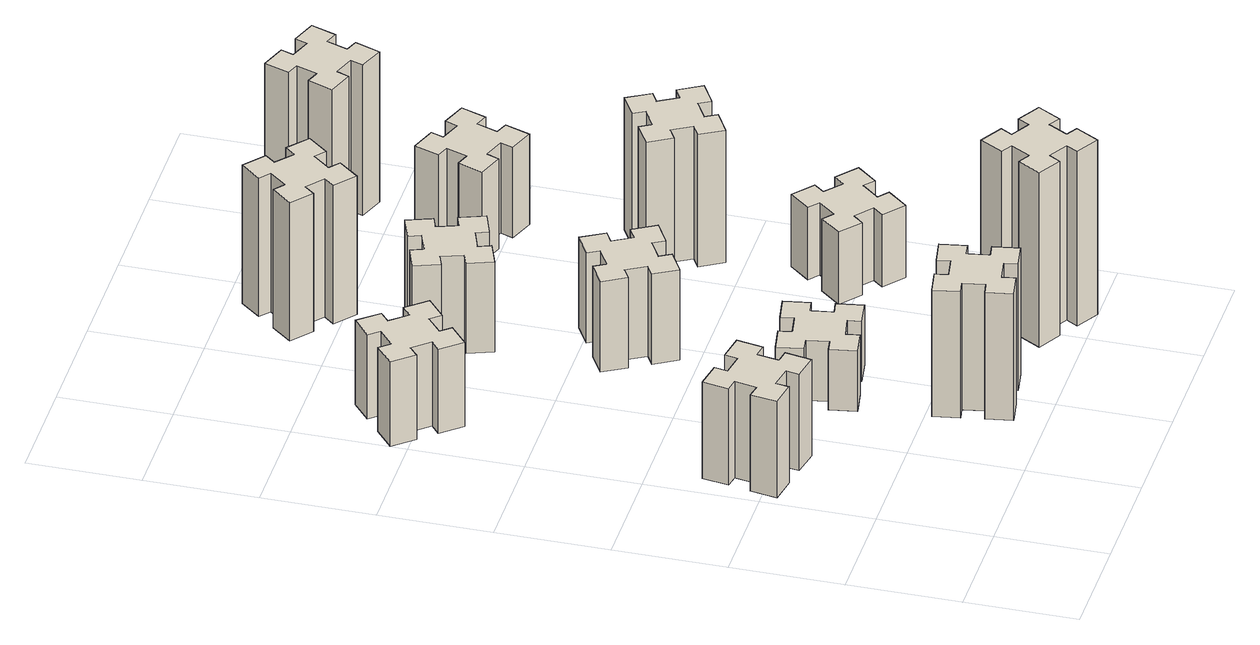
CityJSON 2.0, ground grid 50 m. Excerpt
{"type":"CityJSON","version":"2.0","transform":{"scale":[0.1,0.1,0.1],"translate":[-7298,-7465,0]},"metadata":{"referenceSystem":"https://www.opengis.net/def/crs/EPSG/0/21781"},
"CityObjects":{
"building1":{"type":"Building","attributes":{"class":"1000","function":"1000","usage":"1000","yearOfConstruction":2016,"roofType":"1000","measuredHeight":48,"storeysAboveGround":30,"storeysBelowGround":0},"geometry":[{"type":"Solid","lod":"1","boundaries":[[[[0,1,2,3,4,5,6,7,8,9,10,11,12,13,14,15,16,17,18,19]],[[17,16,20,21]],[[16,15,22,20]],[[15,14,23,22]],[[14,13,24,23]],[[13,12,25,24]],[[12,11,26,25]],[[11,10,27,26]],[[10,9,28,27]],[[9,8,29,28]],[[8,7,30,29]],[[7,6,31,30]],[[6,5,32,31]],[[5,4,33,32]],[[4,3,34,33]],[[3,2,35,34]],[[2,1,36,35]],[[1,0,37,36]],[[0,19,38,37]],[[19,18,39,38]],[[18,17,21,39]],[[24,25,26,27,28,29,30,31,32,33,34,35,36,37,38,39,21,20,22,23]]]]}]},
"building2":{"type":"Building","attributes":{"class":"1000","function":"1000","usage":"1000","yearOfConstruction":2016,"roofType":"1000","measuredHeight":42,"storeysAboveGround":30,"storeysBelowGround":0},"geometry":[{"type":"Solid","lod":"1","boundaries":[[[[40,41,42,43,44,45,46,47,48,49,50,51,52,53,54,55,56,57,58,59]],[[57,56,60,61]],[[56,55,62,60]],[[55,54,63,62]],[[54,53,64,63]],[[53,52,65,64]],[[52,51,66,65]],[[51,50,67,66]],[[50,49,68,67]],[[49,48,69,68]],[[48,47,70,69]],[[47,46,71,70]],[[46,45,72,71]],[[45,44,73,72]],[[44,43,74,73]],[[43,42,75,74]],[[42,41,76,75]],[[41,40,77,76]],[[40,59,78,77]],[[59,58,79,78]],[[58,57,61,79]],[[64,65,66,67,68,69,70,71,72,73,74,75,76,77,78,79,61,60,62,63]]]]}]},
"building3":{"type":"Building","attributes":{"class":"1000","function":"1000","usage":"1000","yearOfConstruction":2016,"roofType":"1000","measuredHeight":63,"storeysAboveGround":30,"storeysBelowGround":0},"geometry":[{"type":"Solid","lod":"1","boundaries":[[[[80,81,82,83,84,85,86,87,88,89,90,91,92,93,94,95,96,97,98,99]],[[97,96,100,101]],[[96,95,102,100]],[[95,94,103,102]],[[94,93,104,103]],[[93,92,105,104]],[[92,91,106,105]],[[91,90,107,106]],[[90,89,108,107]],[[89,88,109,108]],[[88,87,110,109]],[[87,86,111,110]],[[86,85,112,111]],[[85,84,113,112]],[[84,83,114,113]],[[83,82,115,114]],[[82,81,116,115]],[[81,80,117,116]],[[80,99,118,117]],[[99,98,119,118]],[[98,97,101,119]],[[104,105,106,107,108,109,110,111,112,113,114,115,116,117,118,119,101,100,102,103]]]]}]},
"building4":{"type":"Building","attributes":{"class":"1000","function":"1000","usage":"1000","yearOfConstruction":2016,"roofType":"1000","measuredHeight":30,"storeysAboveGround":30,"storeysBelowGround":0},"geometry":[{"type":"Solid","lod":"1","boundaries":[[[[120,121,122,123,124,125,126,127,128,129,130,131,132,133,134,135,136,137,138,139]],[[137,136,140,141]],[[136,135,142,140]],[[135,134,143,142]],[[134,133,144,143]],[[133,132,145,144]],[[132,131,146,145]],[[131,130,147,146]],[[130,129,148,147]],[[129,128,149,148]],[[128,127,150,149]],[[127,126,151,150]],[[126,125,152,151]],[[125,124,153,152]],[[124,123,154,153]],[[123,122,155,154]],[[122,121,156,155]],[[121,120,157,156]],[[120,139,158,157]],[[139,138,159,158]],[[138,137,141,159]],[[144,145,146,147,148,149,150,151,152,153,154,155,156,157,158,159,141,140,142,143]]]]}]},
"building5":{"type":"Building","attributes":{"class":"1000","function":"1000","usage":"1000","yearOfConstruction":2016,"roofType":"1000","measuredHeight":45,"storeysAboveGround":30,"storeysBelowGround":0},"geometry":[{"type":"Solid","lod":"1","boundaries":[[[[160,161,162,163,164,165,166,167,168,169,170,171,172,173,174,175,176,177,178,179]],[[177,176,180,181]],[[176,175,182,180]],[[175,174,183,182]],[[174,173,184,183]],[[173,172,185,184]],[[172,171,186,185]],[[171,170,187,186]],[[170,169,188,187]],[[169,168,189,188]],[[168,167,190,189]],[[167,166,191,190]],[[166,165,192,191]],[[165,164,193,192]],[[164,163,194,193]],[[163,162,195,194]],[[162,161,196,195]],[[161,160,197,196]],[[160,179,198,197]],[[179,178,199,198]],[[178,177,181,199]],[[184,185,186,187,188,189,190,191,192,193,194,195,196,197,198,199,181,180,182,183]]]]}]},
"building6":{"type":"Building","attributes":{"class":"1000","function":"1000","usage":"1000","yearOfConstruction":2016,"roofType":"1000","measuredHeight":45,"storeysAboveGround":30,"storeysBelowGround":0},"geometry":[{"type":"Solid","lod":"1","boundaries":[[[[200,201,202,203,204,205,206,207,208,209,210,211,212,213,214,215,216,217,218,219]],[[217,216,220,221]],[[216,215,222,220]],[[215,214,223,222]],[[214,213,224,223]],[[213,212,225,224]],[[212,211,226,225]],[[211,210,227,226]],[[210,209,228,227]],[[209,208,229,228]],[[208,207,230,229]],[[207,206,231,230]],[[206,205,232,231]],[[205,204,233,232]],[[204,203,234,233]],[[203,202,235,234]],[[202,201,236,235]],[[201,200,237,236]],[[200,219,238,237]],[[219,218,239,238]],[[218,217,221,239]],[[224,225,226,227,228,229,230,231,232,233,234,235,236,237,238,239,221,220,222,223]]]]}]},
"building7":{"type":"Building","attributes":{"class":"1000","function":"1000","usage":"1000","yearOfConstruction":2016,"roofType":"1000","measuredHeight":87,"storeysAboveGround":30,"storeysBelowGround":0},"geometry":[{"type":"Solid","lod":"1","boundaries":[[[[240,241,242,243,244,245,246,247,248,249,250,251,252,253,254,255,256,257,258,259]],[[257,256,260,261]],[[256,255,262,260]],[[255,254,263,262]],[[254,253,264,263]],[[253,252,265,264]],[[252,251,266,265]],[[251,250,267,266]],[[250,249,268,267]],[[249,248,269,268]],[[248,247,270,269]],[[247,246,271,270]],[[246,245,272,271]],[[245,244,273,272]],[[244,243,274,273]],[[243,242,275,274]],[[242,241,276,275]],[[241,240,277,276]],[[240,259,278,277]],[[259,258,279,278]],[[258,257,261,279]],[[264,265,266,267,268,269,270,271,272,273,274,275,276,277,278,279,261,260,262,263]]]]}]},
"building8":{"type":"Building","attributes":{"class":"1000","function":"1000","usage":"1000","yearOfConstruction":2016,"roofType":"1000","measuredHeight":69,"storeysAboveGround":30,"storeysBelowGround":0},"geometry":[{"type":"Solid","lod":"1","boundaries":[[[[280,281,282,283,284,285,286,287,288,289,290,291,292,293,294,295,296,297,298,299]],[[297,296,300,301]],[[296,295,302,300]],[[295,294,303,302]],[[294,293,304,303]],[[293,292,305,304]],[[292,291,306,305]],[[291,290,307,306]],[[290,289,308,307]],[[289,288,309,308]],[[288,287,310,309]],[[287,286,311,310]],[[286,285,312,311]],[[285,284,313,312]],[[284,283,314,313]],[[283,282,315,314]],[[282,281,316,315]],[[281,280,317,316]],[[280,299,318,317]],[[299,298,319,318]],[[298,297,301,319]],[[304,305,306,307,308,309,310,311,312,313,314,315,316,317,318,319,301,300,302,303]]]]}]},
"building9":{"type":"Building","attributes":{"class":"1000","function":"1000","usage":"1000","yearOfConstruction":2016,"roofType":"1000","measuredHeight":36,"storeysAboveGround":30,"storeysBelowGround":0},"geometry":[{"type":"Solid","lod":"1","boundaries":[[[[320,321,322,323,324,325,326,327,328,329,330,331,332,333,334,335,336,337,338,339]],[[337,336,340,341]],[[336,335,342,340]],[[335,334,343,342]],[[334,333,344,343]],[[333,332,345,344]],[[332,331,346,345]],[[331,330,347,346]],[[330,329,348,347]],[[329,328,349,348]],[[328,327,350,349]],[[327,326,351,350]],[[326,325,352,351]],[[325,324,353,352]],[[324,323,354,353]],[[323,322,355,354]],[[322,321,356,355]],[[321,320,357,356]],[[320,339,358,357]],[[339,338,359,358]],[[338,337,341,359]],[[344,345,346,347,348,349,350,351,352,353,354,355,356,357,358,359,341,340,342,343]]]]}]},
"building10":{"type":"Building","attributes":{"class":"1000","function":"1000","usage":"1000","yearOfConstruction":2016,"roofType":"1000","measuredHeight":66,"storeysAboveGround":30,"storeysBelowGround":0},"geometry":[{"type":"Solid","lod":"1","boundaries":[[[[360,361,362,363,364,365,366,367,368,369,370,371,372,373,374,375,376,377,378,379]],[[377,376,380,381]],[[376,375,382,380]],[[375,374,383,382]],[[374,373,384,383]],[[373,372,385,384]],[[372,371,386,385]],[[371,370,387,386]],[[370,369,388,387]],[[369,368,389,388]],[[368,367,390,389]],[[367,366,391,390]],[[366,365,392,391]],[[365,364,393,392]],[[364,363,394,393]],[[363,362,395,394]],[[362,361,396,395]],[[361,360,397,396]],[[360,379,398,397]],[[379,378,399,398]],[[378,377,381,399]],[[384,385,386,387,388,389,390,391,392,393,394,395,396,397,398,399,381,380,382,383]]]]}]},
"building11":{"type":"Building","attributes":{"class":"1000","function":"1000","usage":"1000","yearOfConstruction":2016,"roofType":"1000","measuredHeight":45,"storeysAboveGround":30,"storeysBelowGround":0},"geometry":[{"type":"Solid","lod":"1","boundaries":[[[[400,401,402,403,404,405,406,407,408,409,410,411,412,413,414,415,416,417,418,419]],[[417,416,420,421]],[[416,415,422,420]],[[415,414,423,422]],[[414,413,424,423]],[[413,412,425,424]],[[412,411,426,425]],[[411,410,427,426]],[[410,409,428,427]],[[409,408,429,428]],[[408,407,430,429]],[[407,406,431,430]],[[406,405,432,431]],[[405,404,433,432]],[[404,403,434,433]],[[403,402,435,434]],[[402,401,436,435]],[[401,400,437,436]],[[400,419,438,437]],[[419,418,439,438]],[[418,417,421,439]],[[424,425,426,427,428,429,430,431,432,433,434,435,436,437,438,439,421,420,422,423]]]]}]},
"building12":{"type":"Building","attributes":{"class":"1000","function":"1000","usage":"1000","yearOfConstruction":2016,"roofType":"1000","measuredHeight":75,"storeysAboveGround":30,"storeysBelowGround":0},"geometry":[{"type":"Solid","lod":"1","boundaries":[[[[440,441,442,443,444,445,446,447,448,449,450,451,452,453,454,455,456,457,458,459]],[[457,456,460,461]],[[456,455,462,460]],[[455,454,463,462]],[[454,453,464,463]],[[453,452,465,464]],[[452,451,466,465]],[[451,450,467,466]],[[450,449,468,467]],[[449,448,469,468]],[[448,447,470,469]],[[447,446,471,470]],[[446,445,472,471]],[[445,444,473,472]],[[444,443,474,473]],[[443,442,475,474]],[[442,441,476,475]],[[441,440,477,476]],[[440,459,478,477]],[[459,458,479,478]],[[458,457,461,479]],[[464,465,466,467,468,469,470,471,472,473,474,475,476,477,478,479,461,460,462,463]]]]}]}
},
"vertices":[
[345,1007,0],[362,1105,0],[421,1095,0],[442,1213,0],[324,1234,0],[314,1175,0],[215,1192,0],[226,1251,0],[107,1272,0],[87,1154,0],[146,1144,0],[128,1045,0],[69,1056,0],[48,937,0],[167,917,0],[177,976,0],[275,958,0],[265,899,0],[383,878,0],[404,997,0],[275,958,480],[265,899,480],[177,976,480],[167,917,480],[48,937,480],[69,1056,480],[128,1045,480],[146,1144,480],[87,1154,480],[107,1272,480],[226,1251,480],[215,1192,480],[314,1175,480],[324,1234,480],[442,1213,480],[421,1095,480],[362,1105,480],[345,1007,480],[404,997,480],[383,878,480],
[278,2439,0],[354,2503,0],[393,2457,0],[485,2534,0],[408,2626,0],[362,2588,0],[297,2664,0],[343,2703,0],[266,2795,0],[174,2718,0],[213,2672,0],[136,2607,0],[98,2653,0],[6,2576,0],[83,2484,0],[129,2523,0],[193,2446,0],[147,2408,0],[224,2316,0],[316,2393,0],[193,2446,420],[147,2408,420],[129,2523,420],[83,2484,420],[6,2576,420],[98,2653,420],[136,2607,420],[213,2672,420],[174,2718,420],[266,2795,420],[343,2703,420],[297,2664,420],[362,2588,420],[408,2626,420],[485,2534,420],[393,2457,420],[354,2503,420],[278,2439,420],[316,2393,420],[224,2316,420],
[955,218,0],[1054,236,0],[1064,177,0],[1182,197,0],[1161,316,0],[1102,305,0],[1085,404,0],[1144,414,0],[1123,532,0],[1005,511,0],[1015,452,0],[917,435,0],[907,494,0],[788,473,0],[809,355,0],[868,365,0],[886,267,0],[827,257,0],[847,138,0],[966,159,0],[886,267,630],[827,257,630],[868,365,630],[809,355,630],[788,473,630],[907,494,630],[917,435,630],[1015,452,630],[1005,511,630],[1123,532,630],[1144,414,630],[1085,404,630],[1102,305,630],[1161,316,630],[1182,197,630],[1064,177,630],[1054,236,630],[955,218,630],[966,159,630],[847,138,630],
[915,1092,0],[817,1075,0],[807,1134,0],[688,1113,0],[709,995,0],[768,1005,0],[786,907,0],[727,897,0],[747,778,0],[866,799,0],[855,858,0],[954,876,0],[964,817,0],[1082,837,0],[1061,956,0],[1002,945,0],[985,1044,0],[1044,1054,0],[1023,1172,0],[905,1151,0],[985,1044,300],[1044,1054,300],[1002,945,300],[1061,956,300],[1082,837,300],[964,817,300],[954,876,300],[855,858,300],[866,799,300],[747,778,300],[727,897,300],[786,907,300],[768,1005,300],[709,995,300],[688,1113,300],[807,1134,300],[817,1075,300],[915,1092,300],[905,1151,300],[1023,1172,300],
[865,1804,0],[915,1717,0],[863,1687,0],[923,1583,0],[1027,1643,0],[997,1695,0],[1084,1745,0],[1114,1693,0],[1218,1753,0],[1158,1857,0],[1106,1827,0],[1056,1914,0],[1108,1944,0],[1048,2048,0],[944,1988,0],[974,1936,0],[887,1886,0],[857,1938,0],[753,1878,0],[813,1774,0],[887,1886,450],[857,1938,450],[974,1936,450],[944,1988,450],[1048,2048,450],[1108,1944,450],[1056,1914,450],[1106,1827,450],[1158,1857,450],[1218,1753,450],[1114,1693,450],[1084,1745,450],[997,1695,450],[1027,1643,450],[923,1583,450],[863,1687,450],[915,1717,450],[865,1804,450],[813,1774,450],[753,1878,450],
[876,2435,0],[970,2469,0],[990,2413,0],[1103,2454,0],[1062,2567,0],[1006,2546,0],[972,2640,0],[1028,2660,0],[987,2773,0],[874,2732,0],[895,2676,0],[801,2642,0],[780,2698,0],[667,2657,0],[709,2544,0],[765,2565,0],[799,2471,0],[743,2450,0],[784,2337,0],[897,2379,0],[799,2471,450],[743,2450,450],[765,2565,450],[709,2544,450],[667,2657,450],[780,2698,450],[801,2642,450],[895,2676,450],[874,2732,450],[987,2773,450],[1028,2660,450],[972,2640,450],[1006,2546,450],[1062,2567,450],[1103,2454,450],[990,2413,450],[970,2469,450],[876,2435,450],[897,2379,450],[784,2337,450],
[1555,334,0],[1505,247,0],[1453,277,0],[1393,173,0],[1497,113,0],[1527,165,0],[1614,115,0],[1584,63,0],[1688,3,0],[1748,107,0],[1696,137,0],[1746,224,0],[1798,194,0],[1858,298,0],[1754,358,0],[1724,306,0],[1637,356,0],[1667,408,0],[1563,468,0],[1503,364,0],[1637,356,870],[1667,408,870],[1724,306,870],[1754,358,870],[1858,298,870],[1798,194,870],[1746,224,870],[1696,137,870],[1748,107,870],[1688,3,870],[1584,63,870],[1614,115,870],[1527,165,870],[1497,113,870],[1393,173,870],[1453,277,870],[1505,247,870],[1555,334,870],[1503,364,870],[1563,468,870],
[994,3247,0],[918,3312,0],[956,3358,0],[864,3435,0],[787,3343,0],[833,3304,0],[769,3228,0],[723,3266,0],[646,3174,0],[738,3097,0],[776,3143,0],[853,3079,0],[814,3033,0],[906,2956,0],[983,3048,0],[937,3086,0],[1002,3163,0],[1048,3124,0],[1125,3216,0],[1033,3293,0],[1002,3163,690],[1048,3124,690],[937,3086,690],[983,3048,690],[906,2956,690],[814,3033,690],[853,3079,690],[776,3143,690],[738,3097,690],[646,3174,690],[723,3266,690],[769,3228,690],[833,3304,690],[787,3343,690],[864,3435,690],[956,3358,690],[918,3312,690],[994,3247,690],[1033,3293,690],[1125,3216,690],
[1777,966,0],[1842,1043,0],[1888,1004,0],[1965,1096,0],[1873,1173,0],[1834,1127,0],[1758,1192,0],[1796,1238,0],[1704,1315,0],[1627,1223,0],[1673,1184,0],[1609,1108,0],[1563,1146,0],[1486,1054,0],[1578,977,0],[1616,1023,0],[1693,959,0],[1654,913,0],[1746,836,0],[1823,928,0],[1693,959,360],[1654,913,360],[1616,1023,360],[1578,977,360],[1486,1054,360],[1563,1146,360],[1609,1108,360],[1673,1184,360],[1627,1223,360],[1704,1315,360],[1796,1238,360],[1758,1192,360],[1834,1127,360],[1873,1173,360],[1965,1096,360],[1888,1004,360],[1842,1043,360],[1777,966,360],[1823,928,360],[1746,836,360],
[1846,1827,0],[1796,1914,0],[1848,1944,0],[1788,2048,0],[1684,1988,0],[1714,1936,0],[1627,1886,0],[1597,1938,0],[1493,1878,0],[1553,1774,0],[1605,1804,0],[1655,1717,0],[1603,1687,0],[1663,1583,0],[1767,1643,0],[1737,1695,0],[1824,1745,0],[1854,1693,0],[1958,1753,0],[1898,1857,0],[1824,1745,660],[1854,1693,660],[1737,1695,660],[1767,1643,660],[1663,1583,660],[1603,1687,660],[1655,1717,660],[1605,1804,660],[1553,1774,660],[1493,1878,660],[1597,1938,660],[1627,1886,660],[1714,1936,660],[1684,1988,660],[1788,2048,660],[1848,1944,660],[1796,1914,660],[1846,1827,660],[1898,1857,660],[1958,1753,660],
[1541,2569,0],[1635,2535,0],[1614,2479,0],[1727,2437,0],[1768,2550,0],[1712,2571,0],[1746,2665,0],[1802,2644,0],[1843,2757,0],[1730,2798,0],[1710,2742,0],[1616,2776,0],[1637,2832,0],[1524,2873,0],[1483,2760,0],[1539,2740,0],[1505,2646,0],[1449,2667,0],[1407,2554,0],[1520,2513,0],[1505,2646,450],[1449,2667,450],[1539,2740,450],[1483,2760,450],[1524,2873,450],[1637,2832,450],[1616,2776,450],[1710,2742,450],[1730,2798,450],[1843,2757,450],[1802,2644,450],[1746,2665,450],[1712,2571,450],[1768,2550,450],[1727,2437,450],[1614,2479,450],[1635,2535,450],[1541,2569,450],[1520,2513,450],[1407,2554,450],
[1712,3211,0],[1746,3305,0],[1802,3284,0],[1843,3397,0],[1730,3438,0],[1710,3382,0],[1616,3416,0],[1637,3472,0],[1524,3513,0],[1483,3400,0],[1539,3380,0],[1505,3286,0],[1449,3307,0],[1407,3194,0],[1520,3153,0],[1541,3209,0],[1635,3175,0],[1614,3119,0],[1727,3077,0],[1768,3190,0],[1635,3175,750],[1614,3119,750],[1541,3209,750],[1520,3153,750],[1407,3194,750],[1449,3307,750],[1505,3286,750],[1539,3380,750],[1483,3400,750],[1524,3513,750],[1637,3472,750],[1616,3416,750],[1710,3382,750],[1730,3438,750],[1843,3397,750],[1802,3284,750],[1746,3305,750],[1712,3211,750],[1768,3190,750],[1727,3077,750]
]}
